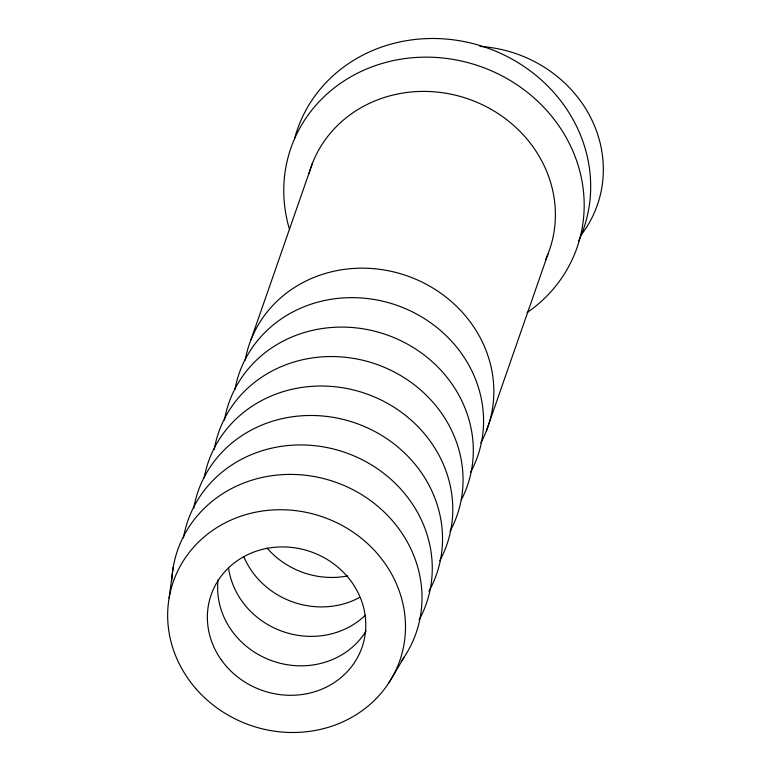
<?xml version="1.0" encoding="UTF-8"?>
<svg xmlns="http://www.w3.org/2000/svg" width="771" height="771" viewBox="0 0 771 771"><rect width="100%" height="100%" fill="white"/><g stroke="black" fill="none" stroke-linecap="round" stroke-linejoin="round"><path stroke-width="1.16" d="M169.109 598.074L173.186 567.398M250.932 339.895L312.486 163.124M486.376 430.941L547.94 254.17M388.748 683L404.38 656.796M347.808 575.889A79.876 73.467 19.2 0 1 267.055 548.075M359.267 597.631A79.876 73.467 19.2 0 1 243.896 556.855M245.197 360.076A126.232 116.113 19.2 0 1 407.252 275.912A126.232 116.113 19.2 0 1 480.767 442.959M234.943 389.538A126.232 116.113 19.2 0 1 396.998 305.374A126.232 116.113 19.2 0 1 470.503 472.421M224.486 420.089A126.232 116.113 19.2 0 1 385.037 334.248A126.232 116.113 19.2 0 1 461.28 499.926M214.232 449.551A126.232 116.113 19.2 0 1 375.911 364.095A126.232 116.113 19.2 0 1 449.985 531.344M204.161 477.924A126.232 116.113 19.2 0 1 366.215 393.759A126.232 116.113 19.2 0 1 439.721 560.806M193.704 508.475A126.232 116.113 19.2 0 1 355.961 423.221A126.232 116.113 19.2 0 1 428.927 591.241M365.406 615.171A79.876 73.467 19.2 0 1 283.15 631.642A79.876 73.467 19.2 0 1 228.553 567.919M183.45 537.936A126.232 116.113 19.2 0 1 345.129 452.481A126.232 116.113 19.2 0 1 419.202 619.73M366.138 630.89A79.876 73.467 19.2 0 1 272.895 661.104A79.876 73.467 19.2 0 1 218.106 579.773M171.769 580.63A126.232 116.113 19.2 0 1 335.443 482.145A126.232 116.113 19.2 0 1 401.209 661.364M308.978 173.6A126.232 116.113 19.2 0 1 469.944 99.546A126.232 116.113 19.2 0 1 545.781 259.258M289.607 229.652A151.482 139.329 19.2 0 1 374.166 66.046A151.482 139.329 19.2 0 1 562.888 131.986A151.482 139.329 19.2 0 1 527.094 312.621M294.416 139.262A151.482 139.329 19.2 0 1 487.59 48.062A151.482 139.329 19.2 0 1 578.693 240.928M479.87 46.424A126.232 116.113 19.2 0 1 589.391 115.11A126.232 116.113 19.2 0 1 581.209 234.914M195.651 688.387A119.919 110.301 19.2 0 0 398.414 664.361A119.919 110.301 19.2 0 0 265.667 510.595A119.919 110.301 19.2 0 0 195.651 688.387M221.441 660.101A79.876 73.467 19.2 0 0 358.168 656.285A79.876 73.467 19.2 0 0 280.124 546.957A79.876 73.467 19.2 0 0 221.441 660.101"/></g></svg>
